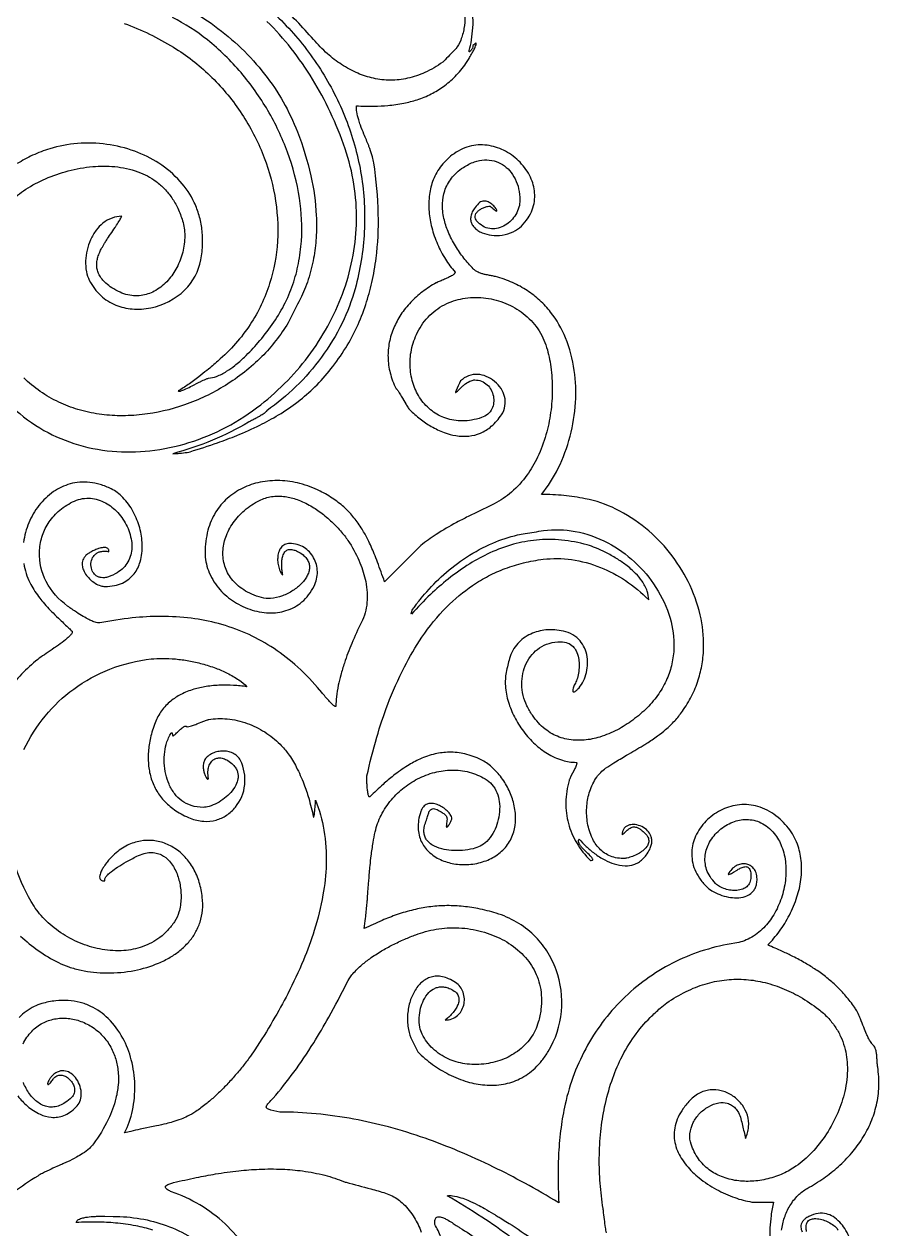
# Model space of a CAD drawing. Header units: metres. Extents: x 423 to 488, y 56 to 176.
# Drawn here: x 455.78 to 482.38, y 78.13 to 115.62 of the extents above; entities that cross this region are included whole.
import ezdxf

# ---------------------------------------------------------------- set-up
doc = ezdxf.new("R2010")
doc.units = ezdxf.units.M

msp = doc.modelspace()

# ---------------------------------------------------------------- linework, layer by layer
for points in [[(459.853154, 116.574646, -0.064058), (461.701776, 115.565598, -0.06983), (463.262985, 114.060754, -0.073496), (464.282948, 112.269472, -0.037389), (464.701615, 110.897339, -0.043094), (464.869548, 109.663466, -0.027462), (464.865532, 108.967734, -0.029896), (464.788723, 108.333181, -0.034584), (464.619408, 107.668352, -0.036299), (464.370223, 107.064001, -0.001989), (464.036896, 106.403925, -0.016014), (463.99257, 106.32348, -0.062706), (463.174679, 105.271601, -0.057827), (462.042037, 104.375881, -0.054229), (460.770612, 103.769154, -0.05633), (459.448074, 103.467362, -0.030924), (458.759435, 103.432915, -0.032826), (458.111746, 103.483196, -0.036313), (457.45361, 103.627398, -0.038307), (456.85689, 103.855327, -0.041695), (456.277344, 104.190845, -0.041907), (455.764281, 104.615928, -0.042933)], [(462.71929, 116.652244, -0.046293), (464.012461, 115.488725, -0.04689), (465.054472, 114.123399, -0.048875), (465.828678, 112.562762, -0.05027), (466.268073, 110.926725, -0.053867), (466.364364, 109.154997, -0.053331), (466.079036, 107.385766, -0.047626), (465.673364, 106.31333, -0.043981), (465.030184, 105.251742, -0.041311), (464.236643, 104.338169, -0.042434), (463.32665, 103.589863, -0.187994), (463.317433, 103.566217, -0.050479), (463.249029, 103.505416, -0.018097), (463.185061, 103.462627, -0.010653), (463.07242, 103.396315, -0.004893), (462.997664, 103.355381, -0.003168), (462.881203, 103.294029, 0.001625), (462.774412, 103.238192, 0.011676), (462.759757, 103.230026, -0.034517), (461.642689, 102.67279, -0.032963), (460.405238, 102.25196), (460.458445, 102.252504, 0.005068), (460.527027, 102.25694, 0.004063), (460.61246, 102.264033, 0.014627), (460.853549, 102.293157, 0.037274), (460.946572, 102.314348, 0.008879), (461.794394, 102.591789, 0.012303), (462.397279, 102.817766, 0.018651), (463.114863, 103.138666, 0.022195), (463.693938, 103.45667, 0.027732), (464.301548, 103.874169, 0.02937), (464.826656, 104.331207, 0.031478), (465.328256, 104.888403, 0.029596), (465.785541, 105.541525, 0.029585), (466.131044, 106.18539, 0.028427), (466.410632, 106.892542, 0.02512), (466.600536, 107.580204, 0.023403), (466.731897, 108.334523, 0.03746), (466.801472, 109.704743, 0.032135), (466.660324, 111.297256, 0.029161), (466.620069, 111.485236, 0.020795), (466.537647, 111.741797, 0.007982), (466.501347, 111.835835, 0.002089), (466.355429, 112.192306, -0.009574), (466.24584, 112.471893, -0.016308), (466.190071, 112.639172, -0.031116), (466.13358, 112.883763, -0.041215), (466.117973, 113.072782, 0.014121), (466.672457, 113.06535, 0.018233), (467.101434, 113.087376, 0.026055), (467.598612, 113.157367, 0.030738), (468.010706, 113.264092, 0.038078), (468.445233, 113.443209, 0.040083), (468.826576, 113.675561, 0.042279), (469.191035, 113.990006, 0.038564), (469.52983, 114.394417, 0.015398), (469.566709, 114.449561, 0.006837), (469.644145, 114.577296, 0.007393), (469.72653, 114.72235, 0.009898), (469.784288, 114.832768, 0.024648), (469.844891, 114.97112, 0.10082), (469.850927, 115.007907, 0.103815), (469.84857, 115.017321, 0.181794), (469.844461, 115.021219, 0.148892), (469.838196, 115.021871, 0.069458), (469.825642, 115.017563, 0.057067), (469.800992, 115.001298, 0.022033), (469.744732, 114.949789, -0.101986), (469.728923, 114.873088, -0.0768), (469.673943, 114.785362, -0.051703), (469.644959, 114.758125, -0.151504), (469.631952, 114.753372, -0.390538), (469.624506, 114.759581, -0.102987), (469.626895, 114.791731, 0.029138), (469.701261, 115.122513, 0.025825), (469.743721, 115.502611, 0.032333), (469.741521, 115.939368, 0.039144)], [(469.4951, 115.851783, -0.049048), (469.467204, 115.480496, -0.051662), (469.365322, 115.121115, -0.060266), (469.211693, 114.839808, 0.196391), (469.199431, 114.834799, 0.009815), (469.020763, 114.652548, -0.005282), (468.830304, 114.454714, -0.043422), (468.804862, 114.432977, -0.047259), (468.249547, 114.110732, -0.053748), (467.714041, 113.930912, -0.054161), (467.183486, 113.873198, -0.053812), (466.649462, 113.930764, -0.048058), (466.159164, 114.08833, -0.043367), (465.656817, 114.358645, -0.037266), (465.216977, 114.696385, -0.03322), (464.781799, 115.140671, 0.033072), (463.690087, 116.255893, 0.034568)], [(455.299412, 103.812238, 0.061527), (456.269659, 103.051359, 0.057702), (457.327054, 102.570424, 0.055364), (458.513063, 102.328808, 0.050383), (459.68956, 102.340958, 0.047637), (460.90726, 102.595681, 0.046013), (462.064982, 103.076139, 0.044977), (463.140834, 103.773686, 0.03451), (463.981213, 104.532002, 0.034874), (464.701091, 105.390196, 0.035835), (465.2953, 106.345146, 0.036987), (465.730737, 107.344174, 0.039447), (466.016357, 108.425494, 0.040729), (466.122326, 109.503599, 0.043467), (466.042813, 110.632531, 0.043245), (465.76841, 111.736456, 0.026722), (465.305282, 112.884298, 0.028455), (464.754277, 113.907879, 0.029647), (464.09084, 114.85712, 0.030317), (463.335664, 115.70116, 0.030278)], [(458.892804, 115.637433, -0.050841), (460.426376, 114.89652, -0.053837), (461.557403, 114.02013, -0.052372), (462.504076, 112.894726, -0.051237), (463.186007, 111.623357, -0.053126), (463.575662, 110.287349, -0.058772), (463.661753, 108.859526, -0.062865), (463.418599, 107.543864, -0.034224), (463.157874, 106.884863, -0.034235), (462.809784, 106.267792, -0.035098), (462.360022, 105.678872, -0.033593), (461.810356, 105.133746, -0.006353), (461.468377, 104.844891, -0.008747), (461.213765, 104.642683, -0.013216), (460.880202, 104.400874, -0.015103), (460.576779, 104.206123, 0.230852), (460.588369, 104.197534, 0.089884), (460.623828, 104.197366, 0.033951), (460.658395, 104.205914, 0.018127), (460.72107, 104.228548, 0.015117), (460.811631, 104.268236, 0.006893), (461.006172, 104.363909, -0.000717), (461.272438, 104.498965, -0.004831), (461.312161, 104.518562, -0.01963), (461.470123, 104.587105, -0.067362), (461.519117, 104.598867, 0.066331), (461.764345, 104.65721, 0.047288), (462.080403, 104.814015, 0.029555), (462.332137, 104.991514, 0.022601), (462.635276, 105.256547, 0.025297), (463.055424, 105.701629, 0.021442), (463.499853, 106.270585, 0.03649), (463.865624, 106.870801, 0.03637), (464.141307, 107.519873, 0.033642), (464.31534, 108.169687, 0.03209), (464.406937, 108.868893, 0.05539), (464.347706, 110.197097, 0.049535), (463.974051, 111.635097, 0.04406), (463.362396, 112.930052, 0.04373), (462.527848, 114.107132, 0.047336), (461.482271, 115.125168, 0.053502), (460.394981, 115.82293, 0.03899)], [(455.336254, 110.074822, -0.061), (455.826426, 110.477373, -0.039425), (456.445223, 110.804975, -0.037235), (457.14557, 111.047728, -0.041495), (457.912518, 111.184346, -0.047287), (458.596476, 111.183551, -0.062474), (459.320791, 111.021237, -0.07289), (459.882701, 110.720972, -0.041869), (460.146266, 110.489823, -0.041228), (460.371419, 110.214073, -0.041065), (460.5589, 109.886811, -0.037032), (460.707799, 109.496123, -0.0716), (460.775885, 109.036736, -0.06357), (460.71189, 108.518168, -0.058269), (460.529892, 108.043538, -0.061708), (460.256446, 107.6488, -0.075994), (459.873358, 107.332617, -0.089145), (459.47628, 107.182932, -0.051321), (459.244106, 107.16429, -0.049939), (459.006557, 107.193471, -0.048935), (458.76356, 107.273948, -0.042625), (458.50621, 107.415477, -0.03326), (458.324841, 107.554647, -0.04284), (458.201939, 107.682878, -0.049278), (458.111487, 107.820915, -0.055852), (458.058796, 107.956764, -0.052488), (458.038256, 108.089483, -0.048247), (458.045228, 108.235359, -0.036835), (458.073705, 108.364021, -0.029802), (458.129686, 108.516891, -0.019947), (458.189886, 108.641352, -0.015117), (458.280617, 108.799586, -0.007929), (458.347335, 108.904431, -0.004614), (458.466469, 109.081669, 0.001559), (458.609712, 109.291985, 0.004766), (458.655692, 109.361366, 0.011705), (458.75323, 109.519628, 0.016318), (458.816734, 109.636905, 0.087122), (458.512686, 109.583521, 0.082628), (458.229231, 109.42404, 0.063723), (458.020134, 109.206734, 0.05467), (457.842735, 108.903716, 0.047654), (457.734746, 108.583409, 0.048373), (457.690496, 108.253342, 0.056427), (457.716334, 107.914631, 0.068803), (457.805761, 107.650329, 0.044342), (457.968123, 107.386856, 0.047012), (458.163886, 107.170231, 0.044929), (458.382533, 107.003258, 0.044073), (458.632009, 106.875179, 0.077137), (459.144262, 106.754024, 0.070109), (459.721715, 106.789705, 0.141664), (460.772748, 107.34111, 0.157875), (461.27921, 108.283765, 0.036362), (461.332438, 108.778577, 0.039505), (461.312056, 109.236299, 0.039412), (461.224747, 109.662081, 0.040088), (461.073737, 110.061852, 0.072844), (460.634287, 110.722842, 0.066289), (459.971295, 111.288391, 0.056716), (459.218701, 111.66178, 0.053075), (458.347268, 111.876135, 0.053327), (457.437488, 111.90215, 0.055419), (456.577042, 111.737836, 0.03188), (456.041739, 111.534416, 0.033658), (455.564173, 111.277116, 0.033296)], [(479.352079, 78.089608, -0.051839), (479.442347, 78.486025, -0.052507), (479.61056, 78.850501, -0.061549), (479.865406, 79.178695, -0.072188), (480.149241, 79.391558, 0.027964), (480.66423, 79.71104, 0.029491), (481.114646, 80.067985, 0.033215), (481.534558, 80.496476, 0.036036), (481.863454, 80.941146, 0.041348), (482.134358, 81.458788, 0.043818), (482.303582, 81.983605, 0.047814), (482.378954, 82.565636, 0.046503), (482.342948, 83.167926, -0.016358), (482.336954, 83.217667, -0.007186), (482.328655, 83.33138, 0.002943), (482.31979, 83.468916, 0.007385), (482.315127, 83.523635, 0.017941), (482.300192, 83.633045, 0.026826), (482.283696, 83.705058, 0.050073), (482.250453, 83.788557, 0.076762), (482.215694, 83.836013, -0.047835), (482.140033, 83.927723, -0.031654), (482.049181, 84.082458, -0.015198), (481.995966, 84.196309, -0.008488), (481.910457, 84.404411, 0.001996), (481.80557, 84.669412, 0.007357), (481.775765, 84.740785, 0.019858), (481.689459, 84.919446, 0.03026), (481.621342, 85.030492, 0.024262), (481.352866, 85.376963, 0.024872), (481.059082, 85.68762, 0.02257), (480.761236, 85.948031, 0.021074), (480.419169, 86.19805, 0.016782), (480.098389, 86.397143, 0.014183), (479.705014, 86.608757, 0.009335), (479.378801, 86.764933, 0.006736), (478.920032, 86.966714, 0.039283), (479.28535, 87.394435, 0.037534), (479.59468, 87.895233, 0.041049), (479.831669, 88.461712, 0.04566), (479.953761, 89.00031, 0.05771), (479.963504, 89.595392, 0.065644), (479.844093, 90.105334, 0.037358), (479.723662, 90.363959, 0.03723), (479.565609, 90.602637, 0.037769), (479.363176, 90.82665, 0.035067), (479.112493, 91.033698, 0.047443), (478.832569, 91.195998, 0.050232), (478.543395, 91.295125, 0.047409), (478.260693, 91.333555, 0.046608), (477.970912, 91.318245, 0.082823), (477.45119, 91.151075, 0.080182), (476.997881, 90.816033, 0.085882), (476.677969, 90.351357, 0.095944), (476.557571, 89.859988, 0.054806), (476.574192, 89.585673, 0.053676), (476.650992, 89.315819, 0.053496), (476.793739, 89.049102, 0.046809), (477.014157, 88.78304, 0.060558), (477.180015, 88.653135, 0.04601), (477.429133, 88.532335, 0.043726), (477.700914, 88.456487, 0.049037), (477.951694, 88.434674, 0.071162), (478.21969, 88.476087, 0.095459), (478.399181, 88.570846, 0.060469), (478.478766, 88.652279, 0.059495), (478.537691, 88.751867, 0.056992), (478.574756, 88.871026, 0.046963), (478.588934, 89.021642, 0.078326), (478.558891, 89.21225, 0.096335), (478.482785, 89.350003, 0.093873), (478.371789, 89.441012, 0.090919), (478.231107, 89.487358, 0.083367), (478.083009, 89.482996, 0.077797), (477.934056, 89.428441, 0.078963), (477.799324, 89.323016, 0.071518), (477.691789, 89.167985, 0.143959), (477.713679, 89.164054, 0.068887), (477.758054, 89.175187, 0.027204), (477.791916, 89.191037, 0.014001), (477.854919, 89.227124), (477.970231, 89.298922, -0.011289), (478.042367, 89.340687, -0.016977), (478.091833, 89.365708, -0.031435), (478.159202, 89.391953, -0.045939), (478.207572, 89.402609, -0.07659), (478.263557, 89.401049, -0.096061), (478.305291, 89.384752, -0.100604), (478.341434, 89.350099, -0.071355), (478.372836, 89.287263, -0.049235), (478.390287, 89.210162, -0.031059), (478.398052, 89.08527, -0.100964), (478.361622, 88.906698, -0.116416), (478.267645, 88.778958, -0.088225), (478.142101, 88.705613, -0.068146), (477.958834, 88.665274, -0.050712), (477.781419, 88.668958, -0.047192), (477.595239, 88.70989, -0.052252), (477.420083, 88.787091, -0.066561), (477.300481, 88.878481, -0.053305), (477.126368, 89.094281, -0.060588), (477.019873, 89.313984, -0.058862), (476.972306, 89.534201, -0.05789), (476.977003, 89.763204, -0.096086), (477.113721, 90.165309, -0.084517), (477.419678, 90.537559, -0.084179), (477.833008, 90.788842, -0.094037), (478.258906, 90.871085, -0.056161), (478.492459, 90.845533, -0.056841), (478.711728, 90.769267, -0.058607), (478.924309, 90.634393, -0.051886), (479.12509, 90.433318, -0.079921), (479.354642, 90.03377, -0.06714), (479.478337, 89.500437, -0.054093), (479.470838, 88.974717, -0.050446), (479.346118, 88.425119, -0.053126), (479.107478, 87.904928, -0.059744), (478.796985, 87.501214, -0.076625), (478.362785, 87.175979, -0.085296), (477.89949, 87.022573, 0.076318), (476.060546, 86.449855, 0.07673), (474.487406, 85.356393, 0.075154), (473.315428, 83.846915, 0.073108), (472.615861, 82.011817, 0.021379), (472.487437, 81.287576, 0.019578), (472.412372, 80.487912, 0.014378), (472.39492, 79.808835, 0.011355), (472.417081, 78.949079, 0.010195), (471.357524, 79.555932, 0.011413), (470.388543, 80.056609, 0.014029), (469.286663, 80.55668, 0.015432), (468.259869, 80.951538, 0.018276), (467.118337, 81.304295, 0.019719), (466.038517, 81.55, 0.022507), (464.86349, 81.71474, 0.023576), (463.731947, 81.768124), (463.460438, 81.832203, -0.040197), (463.35699, 81.867913, -0.11693), (463.326577, 81.89082, -0.110655), (463.316514, 81.910533, -0.103343), (463.315434, 81.93417, -0.068075), (463.322734, 81.958088, -0.039604), (463.343704, 81.995461, -0.035263), (463.389889, 82.054845, -0.013474), (463.525158, 82.197609, 0.019785), (464.168319, 83.005593, 0.01846), (464.789441, 83.921675, 0.01348), (465.260323, 84.721764, 0.010336), (465.824025, 85.79321, -0.055672), (465.979259, 86.032818, -0.039924), (466.254811, 86.319325, -0.026448), (466.532502, 86.540322, -0.021256), (466.90255, 86.78108, -0.016186), (467.246162, 86.96966, -0.015302), (467.621442, 87.14586, -0.014585), (467.972973, 87.285939, -0.017934), (468.26569, 87.381049, -0.055321), (468.948865, 87.496754, -0.053174), (469.668714, 87.461449, -0.053672), (470.356689, 87.276594, -0.058494), (470.934791, 86.970769, -0.07043), (471.435445, 86.509873, -0.078342), (471.744935, 85.981329, -0.043077), (471.83911, 85.662562, -0.04177), (471.879349, 85.322176, -0.041152), (471.861925, 84.960066, -0.037008), (471.780158, 84.565454, -0.085414), (471.540904, 84.068528, -0.081063), (471.132136, 83.656066, -0.067234), (470.649763, 83.396378, -0.06287), (470.08019, 83.2606, -0.06374), (469.493687, 83.271665, -0.069292), (468.975397, 83.423249, -0.084207), (468.498739, 83.743028, -0.087275), (468.168834, 84.188206, -0.071535), (468.095789, 84.408022, -0.055557), (468.075863, 84.705007, -0.049773), (468.118131, 84.99759, -0.054041), (468.211767, 85.253382, -0.074405), (468.375706, 85.489236, -0.097259), (468.555124, 85.617576, -0.060409), (468.672432, 85.654681, -0.059091), (468.797904, 85.66318, -0.056597), (468.931748, 85.641101, -0.046806), (469.084516, 85.58183, -0.085574), (469.232909, 85.472636, -0.119278), (469.299986, 85.357691, -0.100515), (469.31054, 85.241347, -0.075105), (469.27055, 85.090917, -0.044267), (469.206168, 84.972571, -0.03364), (469.098408, 84.83198, -0.023317), (468.995672, 84.725573, -0.023824), (468.885763, 84.631355, 0.087157), (469.090473, 84.667312, 0.091553), (469.26129, 84.767476, 0.078316), (469.380293, 84.90832, 0.072585), (469.457758, 85.091381, 0.150472), (469.440189, 85.496805, 0.161581), (469.206986, 85.795799, 0.04268), (468.987908, 85.91625, 0.053199), (468.796771, 85.977706, 0.058266), (468.611785, 85.9941, 0.062966), (468.441868, 85.967763, 0.057855), (468.292988, 85.905672, 0.052877), (468.149049, 85.803703, 0.043754), (468.033303, 85.682246, 0.038151), (467.925087, 85.523254, 0.061642), (467.779719, 85.177713, 0.05507), (467.710823, 84.764118, 0.059446), (467.738134, 84.336076, 0.070411), (467.853258, 83.992202), (468.026868, 83.645056, 0.039474), (468.488661, 83.250941, 0.040009), (469.000079, 82.939068, 0.045219), (469.576522, 82.710662, 0.051348), (470.11363, 82.610552, 0.064081), (470.695937, 82.637544, 0.070494), (471.200187, 82.801889, 0.038222), (471.448737, 82.948263, 0.03683), (471.681051, 83.136998, 0.036062), (471.894072, 83.368979, 0.032587), (472.092417, 83.655462, 0.111745), (472.501906, 84.900077, 0.111963), (472.335344, 86.197185, 0.055916), (472.045171, 86.77931, 0.056874), (471.639176, 87.273468, 0.060511), (471.103369, 87.679548, 0.058934), (470.470389, 87.954601, 0.02379), (469.90029, 88.096906, 0.026763), (469.383269, 88.171629, 0.027956), (468.874438, 88.188997, 0.028251), (468.372163, 88.149606, 0.025737), (467.89853, 88.060374, 0.023134), (467.383859, 87.910182, 0.018382), (466.919199, 87.731583, 0.014985), (466.365141, 87.475008, 0.00818), (466.405442, 87.794344, 0.006034), (466.447749, 88.228624, 0.001437), (466.459876, 88.375873, 0.000913), (466.477879, 88.607794), (466.506836, 88.987174, -0.004458), (466.546487, 89.438062, -0.006589), (466.58005, 89.742469, -0.010871), (466.639413, 90.149769, -0.01305), (466.705036, 90.486321, -0.062208), (466.888416, 90.999942, -0.058485), (467.208128, 91.483674, -0.052945), (467.610482, 91.869282, -0.05248), (468.088749, 92.164813, -0.055564), (468.624948, 92.353048, -0.06013), (469.147374, 92.408888, -0.070169), (469.696724, 92.323758, -0.072433), (470.184474, 92.09505, -0.089745), (470.380206, 91.908238, -0.079275), (470.519088, 91.635829, -0.05972), (470.574274, 91.354887, -0.051804), (470.564762, 91.025252, -0.047994), (470.491722, 90.710874, -0.051336), (470.366779, 90.436106, -0.064551), (470.175394, 90.188631, -0.080158), (469.970422, 90.041177, -0.056975), (469.754458, 89.962388, -0.039098), (469.424185, 89.909821, -0.038068), (469.074525, 89.908568, -0.0443), (468.777792, 89.956777, -0.07136), (468.471779, 90.08331, -0.105134), (468.305434, 90.236441, -0.070443), (468.246443, 90.350701, -0.068364), (468.220203, 90.480537, -0.062592), (468.229153, 90.624427, -0.048379), (468.281303, 90.803208, 0.018988), (468.29933, 90.853761, 0.006808), (468.342257, 90.997118, -0.024938), (468.378496, 91.103894, -0.055264), (468.402387, 91.148958, -0.123376), (468.45235, 91.193437, -0.128032), (468.515226, 91.207973, -0.085433), (468.592626, 91.192451, -0.042557), (468.734307, 91.123408, -0.024774), (468.838545, 91.05391, -0.045917), (468.889019, 91.008799, -0.070379), (468.923387, 90.959536, -0.085236), (468.938009, 90.912025, -0.04814), (468.939064, 90.879378, -0.020164), (468.930966, 90.80197, 0.014522), (468.920271, 90.709797, 0.021622), (468.917577, 90.647517, 0.145372), (468.920874, 90.636414, 0.257066), (468.926908, 90.633195, 0.119785), (468.934932, 90.635257, 0.050766), (468.950974, 90.646031, 0.047634), (468.980483, 90.675698, 0.029785), (469.019745, 90.729777, 0.084912), (469.084568, 90.883523, 0.175066), (469.074899, 90.965768, 0.060188), (469.00261, 91.075177, 0.046968), (468.88247, 91.192332, 0.045099), (468.740593, 91.287082, 0.050728), (468.600655, 91.345803, 0.072867), (468.439565, 91.370226, 0.095936), (468.317483, 91.347214, 0.121944), (468.205706, 91.267368, 0.09682), (468.120985, 91.117596, 0.041006), (468.054756, 90.846709, 0.047783), (468.039842, 90.607719, 0.049808), (468.06946, 90.385843, 0.052361), (468.139858, 90.184829, 0.093684), (468.367608, 89.871355, 0.081114), (468.737717, 89.621512, 0.065888), (469.153402, 89.492777, 0.060915), (469.623268, 89.470648, 0.064569), (470.100555, 89.569179, 0.069341), (470.505213, 89.77524, 0.084531), (470.825247, 90.090648, 0.086407), (471.017155, 90.486278, 0.069302), (471.073963, 90.886903, 0.059724), (471.019301, 91.352655, 0.050321), (470.871381, 91.775262, 0.049268), (470.637972, 92.168467, 0.054356), (470.325458, 92.508831, 0.064032), (469.999486, 92.727814, 0.05734), (469.495694, 92.911195, 0.062644), (469.007589, 92.964815, 0.054163), (468.570456, 92.910361, 0.047535), (468.095462, 92.749176, 0.033865), (467.712492, 92.544976, 0.027215), (467.270623, 92.234846, 0.016993), (466.947942, 91.962849, 0.012761), (466.540591, 91.575777, -0.445377), (466.512984, 91.577705, -0.072035), (466.503359, 91.593951, -0.03271), (466.490109, 91.63319, -0.027399), (466.475104, 91.705193, -0.014505), (466.45825, 91.843024, -0.008671), (466.449327, 91.961263, -0.008531), (466.444397, 92.081678, -0.012108), (466.444438, 92.196413, -0.047442), (466.447933, 92.225548, -0.017257), (466.753174, 93.427421, -0.019743), (467.096951, 94.455484, -0.027214), (467.611712, 95.618786, -0.032303), (468.158832, 96.540701, -0.043638), (468.92838, 97.47806, -0.050271), (469.736984, 98.153239, -0.02919), (470.23296, 98.448454, -0.029651), (470.751977, 98.679768, -0.030817), (471.3229, 98.855345, -0.029607), (471.934816, 98.965143, -0.064583), (472.8145, 98.955782, -0.060943), (473.714703, 98.714994, -0.052066), (474.490473, 98.304056, -0.048594), (475.216685, 97.706776, 0.085759), (475.170128, 97.976219, 0.067113), (475.010404, 98.285869, 0.043471), (474.810333, 98.524788, 0.033601), (474.507354, 98.790304, 0.024159), (474.216457, 98.991078, 0.022211), (473.881223, 99.179206, 0.020766), (473.564393, 99.322769, 0.026412), (473.305699, 99.411699, 0.045737), (472.501997, 99.563676, 0.047872), (471.720382, 99.563528, 0.043274), (471.008867, 99.432322, 0.040072), (470.274834, 99.165251, 0.032627), (469.644593, 98.825612, 0.028551), (468.977272, 98.35262, 0.022319), (468.422542, 97.867732, 0.019489), (467.835912, 97.261385, -0.236676), (467.827516, 97.291367, -0.074652), (467.858935, 97.379959, -0.025958), (467.901986, 97.451494, -0.015034), (467.986146, 97.568459, -0.007437), (468.050428, 97.649822, -0.005512), (468.13997, 97.757313), (468.242835, 97.876948, -0.037826), (468.839728, 98.492076, -0.036634), (469.543358, 99.028747, -0.0418), (470.365114, 99.472147, -0.048183), (471.135754, 99.723226, -0.013652), (471.36839, 99.768297, -0.005542), (471.94515, 99.857225, -0.082388), (472.928671, 99.835085, -0.075442), (473.941305, 99.479714, -0.064541), (474.776006, 98.887571, -0.063635), (475.442857, 98.092288, -0.070746), (475.882135, 97.133021, -0.080317), (476.000828, 96.209951, -0.046732), (475.938022, 95.713347, -0.047419), (475.785665, 95.24413, -0.04902), (475.530774, 94.784892, -0.045216), (475.166239, 94.347708, -0.036913), (474.720539, 93.96337, -0.038471), (474.242322, 93.662946, -0.045763), (473.696009, 93.436755, -0.054063), (473.204391, 93.340647, -0.070354), (472.668047, 93.370413, -0.077889), (472.211983, 93.537603, -0.041561), (471.990324, 93.685991, -0.039025), (471.782704, 93.879799, -0.037097), (471.597215, 94.115075, -0.032465), (471.424632, 94.410604, -0.057395), (471.307953, 94.73126, -0.05627), (471.265637, 95.076677, -0.05525), (471.29988, 95.414848, -0.05793), (471.404046, 95.721934, -0.064992), (471.584658, 96.002132, -0.069672), (471.816672, 96.209479, -0.076971), (472.120292, 96.351142, -0.070848), (472.48033, 96.402415, -0.092471), (472.700224, 96.361397, -0.107132), (472.86195, 96.254911, -0.082139), (472.96141, 96.112954, -0.063774), (473.031422, 95.901596, -0.043558), (473.052388, 95.703475, -0.038114), (473.039237, 95.476272, -0.035758), (472.995988, 95.268778, -0.045361), (472.935889, 95.112738, 0.060409), (472.87169, 94.985493, 0.038287), (472.852943, 94.917784, 0.067177), (472.850557, 94.877691, 0.066561), (472.85475, 94.857789, 0.106659), (472.861464, 94.846914, 0.141825), (472.872672, 94.840446, 0.107954), (472.889526, 94.839998, 0.108571), (472.926152, 94.855691, 0.041101), (473.005634, 94.923079, 0.067436), (473.154306, 95.118351, 0.058531), (473.264071, 95.3786, 0.054229), (473.312763, 95.655851, 0.055484), (473.300287, 95.930733, 0.065315), (473.218195, 96.209226, 0.07248), (473.078678, 96.43087, 0.084582), (472.85744, 96.615529, 0.077175), (472.563638, 96.730402, 0.076628), (472.018535, 96.766274, 0.085379), (471.543753, 96.641197, 0.050632), (471.321204, 96.511067, 0.053358), (471.13999, 96.346629, 0.057561), (470.989947, 96.132991, 0.054384), (470.885284, 95.877372, 0.010892), (470.832038, 95.675744, 0.009752), (470.781914, 95.448287, 0.067789), (470.755778, 95.02744, 0.055542), (470.849954, 94.522292, 0.045311), (471.036533, 94.062973, 0.042362), (471.318625, 93.61411, 0.044333), (471.679387, 93.214511, 0.049508), (472.063678, 92.923046, 0.063307), (472.529877, 92.712891, 0.074402), (472.960863, 92.648402, -0.209507), (472.972883, 92.643134, -0.167536), (472.979366, 92.628328, -0.065177), (472.978472, 92.61026, -0.031941), (472.969602, 92.57455, -0.026166), (472.948444, 92.518277, -0.012523), (472.895309, 92.404531), (472.798057, 92.215649, 0.010719), (472.748829, 92.114625, 0.038443), (472.737918, 92.085206, 0.066028), (472.636303, 91.396245, 0.070182), (472.718404, 90.745841, 0.067818), (472.971084, 90.150074, 0.06229), (473.403305, 89.594289, 0.070101), (473.456077, 89.601724, 0.185264), (473.472646, 89.614224, 0.200489), (473.475574, 89.632098, 0.088404), (473.45972, 89.668603, 0.045043), (473.429548, 89.706215, 0.010776), (473.286982, 89.848135, -0.016364), (473.144117, 89.993568, -0.035181), (473.084918, 90.067765, -0.040042), (473.049903, 90.12849, -0.060963), (473.035335, 90.172268, -0.099538), (473.035283, 90.221956, -0.111995), (473.053355, 90.262376, 0.032485), (473.265199, 90.035285, 0.029444), (473.528029, 89.815564, 0.036596), (473.851411, 89.610891, 0.045088), (474.137594, 89.489559, 0.069851), (474.483189, 89.429736, 0.089918), (474.753554, 89.469886, 0.054061), (474.894244, 89.535228, 0.051679), (475.023778, 89.632901, 0.048846), (475.139086, 89.763357, 0.040666), (475.247414, 89.94207, 0.051509), (475.297427, 90.074651, 0.06099), (475.313666, 90.193346, 0.060618), (475.302038, 90.301646, 0.060877), (475.264884, 90.403545, 0.097808), (475.144722, 90.556393, 0.084937), (474.953151, 90.67125, 0.082955), (474.741547, 90.715268, 0.105945), (474.574078, 90.686255, 0.072358), (474.496931, 90.641353, 0.07835), (474.441122, 90.58058, 0.080819), (474.403987, 90.498567, 0.066068), (474.389529, 90.38963, -0.010522), (474.514086, 90.509052, -0.02248), (474.575971, 90.561004, -0.049634), (474.666912, 90.61729, -0.075258), (474.734411, 90.638526, -0.091385), (474.809947, 90.636433, -0.072061), (474.899558, 90.603334, -0.045406), (474.981315, 90.548776, -0.026556), (475.106121, 90.436566, -0.049942), (475.170702, 90.357614, -0.064465), (475.205632, 90.286586, -0.069489), (475.219319, 90.215238, -0.070278), (475.212895, 90.143685, -0.101829), (475.160108, 90.029437, -0.067971), (475.029399, 89.895048, -0.041075), (474.890131, 89.803516, -0.035141), (474.71307, 89.722508, -0.035249), (474.538535, 89.670734, -0.054528), (474.421343, 89.657916, -0.052362), (474.185763, 89.682655, -0.05688), (473.978869, 89.751882, -0.053507), (473.803997, 89.857525, -0.050541), (473.645984, 90.005127, -0.080106), (473.433752, 90.344713, -0.065276), (473.303737, 90.817537, -0.056015), (473.291262, 91.296089, -0.057729), (473.384099, 91.751307, -0.072393), (473.59897, 92.183856, -0.089117), (473.876571, 92.462598, -0.012429), (474.13264, 92.632139, -0.008299), (474.526303, 92.869921, 0.001487), (475.04284, 93.172397, 0.006676), (475.156768, 93.241633, 0.016922), (475.493492, 93.468685, 0.02149), (475.744185, 93.667331, 0.029257), (476.025241, 93.940711, 0.030133), (476.264773, 94.236618, 0.038272), (476.551682, 94.711216, 0.039163), (476.757214, 95.212727, 0.036969), (476.878174, 95.714048, 0.035909), (476.926453, 96.242743, 0.063218), (476.81955, 97.238101, 0.057534), (476.444485, 98.271361, 0.052528), (475.867538, 99.175249, 0.052708), (475.117193, 99.936202, 0.058325), (474.191617, 100.530225, 0.064096), (473.2429, 100.850997, 0.025221), (472.578767, 100.949738, 0.024296), (471.882611, 100.983585, 0.054869), (472.398913, 101.797821, 0.049719), (472.76968, 102.794537, 0.048306), (472.938757, 103.840676, 0.051124), (472.900243, 104.841516, 0.061329), (472.627085, 105.855569, 0.069911), (472.164628, 106.653569, 0.040203), (471.82666, 107.019876, 0.040569), (471.437731, 107.324326, 0.041694), (470.979727, 107.574371, 0.038965), (470.453162, 107.759745, 0.01267), (470.382601, 107.776658, 0.007447), (470.261502, 107.800581, -0.004077), (470.129512, 107.825732, -0.010356), (470.07785, 107.83713, -0.023206), (469.980607, 107.865544, -0.029929), (469.907943, 107.895457, -0.04108), (469.82679, 107.943276, -0.042728), (469.757515, 108.001625, -0.030699), (469.461689, 108.336193, -0.029945), (469.202132, 108.713341, -0.036793), (468.973692, 109.163789, -0.043743), (468.844691, 109.568789, -0.061732), (468.798504, 110.040397, -0.074105), (468.866811, 110.429857, -0.043337), (468.954174, 110.631865, -0.042557), (469.076964, 110.819339, -0.042088), (469.239099, 110.993709, -0.037421), (469.450115, 111.158432, -0.061432), (469.794078, 111.331121, -0.074045), (470.107895, 111.393026, -0.076287), (470.40233, 111.361896, -0.077429), (470.669658, 111.245018, -0.071094), (470.886864, 111.058829, -0.064919), (471.061162, 110.798809, -0.060506), (471.169128, 110.493602, -0.054841), (471.208161, 110.138796, -0.071289), (471.176622, 109.918712, -0.064523), (471.078, 109.693981, -0.058751), (470.932119, 109.505929, -0.060776), (470.752062, 109.362617, -0.071448), (470.534322, 109.268448, -0.081515), (470.327171, 109.247063, -0.096099), (470.107423, 109.303504, -0.085804), (469.900149, 109.449675, -0.093909), (469.82926, 109.55371, -0.131543), (469.815781, 109.643333, -0.106071), (469.841355, 109.71957, -0.077272), (469.911187, 109.804309, -0.048487), (469.991409, 109.862849, -0.040832), (470.097428, 109.91431, -0.039284), (470.203996, 109.946313, -0.053354), (470.285565, 109.955042, 0.014348), (470.376168, 109.869494, 0.026712), (470.428463, 109.82767, 0.056672), (470.475728, 109.801359, 0.248242), (470.488741, 109.802558, 0.299778), (470.49302, 109.81241, 0.078575), (470.480775, 109.848205, 0.035764), (470.457912, 109.884842, 0.024879), (470.418943, 109.933113, 0.056256), (470.302024, 110.037639, 0.070901), (470.191188, 110.094713, 0.058685), (470.11796, 110.110837, 0.068858), (470.054019, 110.108405, 0.081445), (469.986141, 110.084544, 0.071328), (469.920492, 110.035361, 0.042586), (469.78391, 109.873296, 0.058315), (469.709771, 109.737152, 0.069994), (469.676022, 109.600661, 0.081568), (469.683286, 109.480018, 0.075637), (469.724518, 109.374927, 0.06654), (469.802867, 109.273509, 0.052176), (469.899128, 109.19632, 0.043368), (470.030347, 109.127178, 0.070296), (470.322446, 109.050129, 0.063543), (470.656329, 109.053259, 0.075785), (470.999708, 109.154819, 0.086854), (471.255882, 109.334675, 0.049934), (471.46092, 109.585336, 0.056253), (471.592077, 109.84135, 0.055106), (471.658405, 110.100081, 0.054698), (471.666898, 110.369023, 0.092473), (471.537795, 110.85018, 0.080906), (471.213173, 111.316602, 0.076181), (470.76097, 111.659827, 0.080963), (470.256218, 111.835881, 0.047014), (469.973449, 111.85857, 0.048837), (469.702003, 111.828181, 0.052666), (469.423774, 111.73773, 0.050216), (469.157546, 111.585333, 0.070214), (468.769173, 111.215872, 0.073231), (468.511928, 110.770672, 0.061532), (468.393255, 110.315124, 0.053947), (468.380304, 109.778811, 0.043223), (468.464725, 109.287128, 0.039339), (468.644913, 108.769643, 0.036543), (468.891291, 108.304107, 0.038588), (469.187993, 107.90306, -0.155103), (469.190846, 107.885897, -0.111055), (469.18229, 107.863451, -0.056357), (469.166849, 107.845046, -0.032929), (469.135318, 107.81879, -0.031017), (469.076993, 107.781692, -0.016526), (468.961492, 107.722812, -0.006433), (468.895662, 107.692976, -0.003022), (468.754362, 107.63213, 0.005182), (468.635533, 107.580351, 0.017857), (468.601771, 107.563749, 0.03906), (468.175608, 107.290111, 0.040463), (467.811183, 106.964137, 0.043397), (467.502855, 106.577678, 0.046429), (467.283738, 106.17069, 0.0518), (467.142845, 105.711295, 0.053892), (467.102983, 105.251055, 0.057172), (467.169345, 104.764311, 0.053532), (467.352464, 104.272879, -0.217543), (467.3677, 104.265921, -0.033073), (467.431252, 104.181948, -0.009501), (467.472736, 104.116179, -0.004545), (467.555553, 103.976324), (467.670268, 103.778833), (467.683289, 103.756764, 0.013), (467.750892, 103.650153, 0.048606), (467.772384, 103.62402, 0.031597), (468.104143, 103.331737, 0.033574), (468.449508, 103.09953, 0.041638), (468.853653, 102.908486, 0.049666), (469.216177, 102.812397, 0.065803), (469.62353, 102.800812, 0.07369), (469.976494, 102.890975, 0.079891), (470.31766, 103.103283, 0.066772), (470.63456, 103.463619, 0.104727), (470.743752, 103.73755, 0.106417), (470.731732, 104.027612, 0.082946), (470.621318, 104.275548, 0.074075), (470.418396, 104.501223, 0.074219), (470.158558, 104.657822, 0.083424), (469.895244, 104.718853, 0.10721), (469.609694, 104.675022, 0.105258), (469.362968, 104.514903, 0.007634), (469.219514, 104.216698, 0.055352), (469.205005, 104.173284, 0.078445), (469.204343, 104.161343, 0.262486), (469.206532, 104.158241, 0.203592), (469.21047, 104.158079, 0.061306), (469.221639, 104.163937, 0.031905), (469.236612, 104.175783, 0.008844), (469.286929, 104.22273, -0.011729), (469.436176, 104.360377, -0.022646), (469.518221, 104.426216, -0.059399), (469.690808, 104.523277, -0.09873), (469.80836, 104.546717, -0.192946), (470.191429, 104.393221, -0.079067), (470.310729, 104.236476, -0.074454), (470.381254, 104.039696, -0.07775), (470.38973, 103.829552, -0.085851), (470.335896, 103.646586, -0.103421), (470.208768, 103.483979, -0.095133), (470.013413, 103.374334, -0.036917), (469.706456, 103.296625, -0.040904), (469.421813, 103.270252, -0.041652), (469.152166, 103.289871, -0.043416), (468.900354, 103.352205, -0.081991), (468.475017, 103.580748, -0.077441), (468.123246, 103.951192, -0.069604), (467.896836, 104.401374, -0.065636), (467.792864, 104.92525, -0.067073), (467.831552, 105.484172, -0.065241), (468.01998, 106.028332, -0.083448), (468.406064, 106.55768, -0.085528), (468.932587, 106.920596, -0.073249), (469.506267, 107.089672, -0.067927), (470.150718, 107.092718, -0.065155), (470.769657, 106.927374, -0.067037), (471.30858, 106.615186, -0.076695), (471.761909, 106.137064, -0.078722), (472.040379, 105.558485, -0.039456), (472.171164, 104.95257, -0.034632), (472.216652, 104.248058, -0.033709), (472.164716, 103.529484, -0.034622), (472.019332, 102.843218, -0.040477), (471.757813, 102.146081, -0.045952), (471.425163, 101.580463, -0.057651), (470.947297, 101.055692, -0.063416), (470.410884, 100.696294), (469.813379, 100.403128, 0.003404), (469.461102, 100.227596, 0.005228), (469.233701, 100.109344, 0.020647), (468.60256, 99.738465, 0.02555), (468.122235, 99.392901), (466.996031, 98.266697, 0.003518), (466.775098, 98.878195, 0.008241), (466.674666, 99.136962, 0.017922), (466.475816, 99.579214, 0.023482), (466.296609, 99.903128, 0.032435), (466.043622, 100.259648, 0.034935), (465.766375, 100.556163, 0.037588), (465.416967, 100.835257, 0.033812), (464.988478, 101.087034, 0.052186), (464.362721, 101.322121, 0.055201), (463.737182, 101.413339, 0.057958), (463.122466, 101.363269, 0.062972), (462.583824, 101.183069, 0.070159), (462.100591, 100.860423, 0.072266), (461.73806, 100.428017, 0.07415), (461.498962, 99.870922, 0.064435), (461.409549, 99.179973, 0.09027), (461.512686, 98.613358, 0.08381), (461.824499, 98.07791, 0.069291), (462.257832, 97.683927, 0.066981), (462.798996, 97.411924, 0.073504), (463.399838, 97.299331, 0.084579), (463.927507, 97.368456, 0.050055), (464.191313, 97.479692, 0.051063), (464.42279, 97.638429, 0.052867), (464.629887, 97.855443, 0.048222), (464.804503, 98.133949, 0.12106), (464.904978, 98.577636, 0.121874), (464.788436, 99.014322, 0.062761), (464.656651, 99.19556, 0.065322), (464.490037, 99.332032, 0.071203), (464.280345, 99.424081, 0.067975), (464.04278, 99.456528, 0.108066), (463.889387, 99.422983, 0.117118), (463.775035, 99.333543, 0.082289), (463.710221, 99.217574, 0.062121), (463.671695, 99.046381, 0.045867), (463.670781, 98.883371, 0.044447), (463.700049, 98.717737, 0.05294), (463.760234, 98.562342, 0.077682), (463.827388, 98.470304, -0.022085), (463.804898, 98.615923, -0.021931), (463.795229, 98.763987, -0.033373), (463.803335, 98.942587, -0.047178), (463.829278, 99.066509, -0.089354), (463.895726, 99.194492, -0.127927), (463.976008, 99.256696, -0.072431), (464.034065, 99.272148, -0.060268), (464.10615, 99.271796, -0.048961), (464.182609, 99.254448, -0.035687), (464.281889, 99.213371, -0.04925), (464.457982, 99.102462, -0.066057), (464.567134, 98.991767, -0.074738), (464.634726, 98.867234, -0.079083), (464.660062, 98.735653, -0.066809), (464.647355, 98.610307, -0.055657), (464.596186, 98.468213, -0.042556), (464.52197, 98.344936, -0.035444), (464.41102, 98.21263, -0.057101), (464.145034, 97.99398, -0.053821), (463.818872, 97.829769, -0.067908), (463.448571, 97.74569, -0.091747), (463.167728, 97.772541, -0.033535), (462.861474, 97.882719, -0.038649), (462.612163, 98.015587, -0.041157), (462.399863, 98.176703, -0.044963), (462.233609, 98.355349, -0.089295), (462.026316, 98.752065, -0.086741), (461.966455, 99.208744, -0.075041), (462.052863, 99.652023, -0.067128), (462.284111, 100.100171, -0.06412), (462.637851, 100.488758, -0.060221), (463.104419, 100.797075, -0.078707), (463.477619, 100.915207, -0.072457), (463.90243, 100.917248, -0.053106), (464.274317, 100.823886, -0.043287), (464.699791, 100.624309, -0.032295), (465.049778, 100.390133, -0.029369), (465.399977, 100.087312, -0.026947), (465.689323, 99.773728, -0.031162), (465.906463, 99.47531, -0.042991), (466.23073, 98.853667, -0.049615), (466.407889, 98.272164, -0.033542), (466.452295, 97.931222, -0.03773), (466.44833, 97.625501, -0.045588), (466.388971, 97.298375, -0.048295), (466.276296, 97.005384, 0.016841), (465.975681, 96.349857, 0.018549), (465.745503, 95.736847, 0.013531), (465.632232, 95.364141, 0.016109), (465.555795, 95.04597, 0.022308), (465.497987, 94.685342, 0.028592), (465.4817, 94.400755, -0.079987), (465.479884, 94.389481, -0.147291), (465.476269, 94.384327, -0.152744), (465.470687, 94.382204, -0.09053), (465.460831, 94.383395, -0.072427), (465.443096, 94.391864, -0.029681), (465.405065, 94.420739, -0.022919), (465.345382, 94.476852, -0.011053), (465.22986, 94.601283, -0.004896), (465.151233, 94.691587, -0.003339), (465.038136, 94.825883), (464.91194, 94.978037, 0.035674), (464.204414, 95.693321, 0.038656), (463.460758, 96.249622, 0.038305), (462.675655, 96.666789, 0.037781), (461.8248, 96.964247, 0.034041), (460.979287, 97.129257, 0.031078), (460.037724, 97.188226, 0.026312), (459.141454, 97.141399, 0.02315), (458.133184, 96.987876, -0.101614), (458.062152, 96.988241, -0.045921), (457.913185, 97.034231, -0.021421), (457.793077, 97.089907, -0.014273), (457.619282, 97.186082, -0.01249), (457.410797, 97.31649, -0.009078), (457.131976, 97.5081, -0.118124), (456.466371, 98.274096, -0.127464), (456.254548, 99.192539, -0.066565), (456.329381, 99.656767, -0.067855), (456.52098, 100.076462, -0.070993), (456.839325, 100.450214, -0.065064), (457.283023, 100.749608, -0.058915), (457.53572, 100.840693, -0.062553), (457.787469, 100.866796, -0.056457), (458.020083, 100.835338, -0.052355), (458.257599, 100.748145, -0.084016), (458.644054, 100.469863, -0.075508), (458.955106, 100.04176, -0.082193), (459.118404, 99.538222, -0.101184), (459.095935, 99.10732, -0.064093), (459.008383, 98.889251, -0.065089), (458.870217, 98.7036, -0.065214), (458.672827, 98.546971, -0.054747), (458.400475, 98.42169, -0.052574), (458.274729, 98.394006, -0.064792), (458.170118, 98.395864, -0.066896), (458.079115, 98.422106, -0.069156), (458.001104, 98.470197, -0.114836), (457.899831, 98.602973, -0.099919), (457.85738, 98.789517, -0.1018), (457.891595, 98.979349, -0.114764), (457.989851, 99.120006, -0.067114), (458.06929, 99.174177, -0.062844), (458.16608, 99.2083, -0.05963), (458.279226, 99.219001, -0.04805), (458.419063, 99.202019, 0.07327), (458.411111, 99.255992, 0.099754), (458.392116, 99.291483, 0.095862), (458.363545, 99.315035, 0.07696), (458.320276, 99.330568, 0.082644), (458.238886, 99.332693, 0.045609), (458.095916, 99.299224, 0.024674), (457.981748, 99.254884, 0.021168), (457.853981, 99.191246, 0.021296), (457.745305, 99.12506, 0.048986), (457.702471, 99.089887, 0.106345), (457.608867, 98.944972, 0.111477), (457.585946, 98.781817, 0.079381), (457.622072, 98.634762, 0.061555), (457.719246, 98.465938, 0.047625), (457.842954, 98.330566, 0.047091), (457.991584, 98.21965, 0.057046), (458.160579, 98.141527, 0.079932), (458.292175, 98.120354, 0.048753), (458.5939, 98.149844, 0.058362), (458.835211, 98.227528, 0.060056), (459.035694, 98.349897, 0.060676), (459.19947, 98.514916, 0.097569), (459.388471, 98.890804, 0.075936), (459.452832, 99.425518, 0.058879), (459.375177, 99.941377, 0.056888), (459.174606, 100.442534, 0.068171), (458.846395, 100.892235, 0.085342), (458.487139, 101.156336, 0.042137), (458.144135, 101.293107, 0.046896), (457.818916, 101.359533, 0.046852), (457.507519, 101.36393, 0.047663), (457.206035, 101.310696, 0.084637), (456.694464, 101.070548, 0.075723), (456.236796, 100.636491, 0.066602), (455.925289, 100.102026, 0.065274), (455.760406, 99.492854, 0.072664)], [(455.767737, 98.83259, 0.07702), (455.957849, 98.238917, 0.022795), (456.07921, 98.02156, 0.02154), (456.227491, 97.803831, 0.016499), (456.367411, 97.628648, 0.013711), (456.548184, 97.428416, 0.007595), (456.676574, 97.297847, 0.004445), (456.901244, 97.080107, -0.001638), (457.170984, 96.821609, -0.004501), (457.267988, 96.726335, -0.218741), (457.276366, 96.703715, -0.114346), (457.263024, 96.661145, -0.04563), (457.235889, 96.623344, -0.024414), (457.175898, 96.560555, -0.022031), (457.065872, 96.464964, -0.011648), (456.846154, 96.29864, -0.004651), (456.716177, 96.206755, -0.00239), (456.460745, 96.031523, 0.003572), (456.247906, 95.88477, 0.015989), (456.201662, 95.85014, 0.064355), (455.261129, 94.875367, 0.060833)], [(455.771259, 93.043145, -0.06142), (456.43409, 94.088701, -0.062184), (457.321389, 94.93017, -0.06632), (458.449569, 95.549781, -0.06443), (459.735823, 95.866062, -0.028653), (460.070339, 95.884525, -0.023149), (460.484415, 95.864451, -0.020931), (460.89915, 95.807449, -0.020574), (461.314805, 95.714682, -0.023231), (461.741908, 95.579196, -0.026682), (462.100226, 95.424741, -0.035563), (462.462551, 95.211749, -0.045749), (462.71391, 95.002614, 0.021371), (462.293079, 95.044481, 0.022649), (461.894036, 95.048924, 0.029219), (461.441676, 95.006926, 0.034092), (461.061505, 94.92225, 0.045926), (460.654892, 94.760268, 0.053569), (460.340351, 94.555125, 0.065618), (460.055626, 94.252415, 0.064436), (459.854607, 93.880083, 0.034537), (459.710809, 93.410752, 0.038787), (459.645159, 92.978494, 0.045208), (459.652849, 92.530536, 0.050458), (459.73592, 92.137612, 0.056884), (459.907645, 91.755973, 0.057373), (460.159129, 91.425911, 0.056812), (460.498314, 91.145066, 0.049434), (460.947025, 90.911865, 0.077293), (461.367349, 90.81512, 0.08637), (461.751956, 90.853851, 0.07901), (462.076397, 91.002791, 0.075226), (462.353575, 91.254981, 0.145095), (462.644761, 91.954955, 0.143393), (462.50839, 92.709489, 0.087081), (462.412841, 92.838529, 0.080942), (462.270237, 92.935707, 0.063103), (462.117402, 92.984765, 0.056056), (461.937333, 92.997854, 0.052545), (461.762967, 92.972494, 0.056732), (461.610322, 92.914556, 0.071431), (461.472771, 92.816621, 0.086666), (461.389847, 92.704439, 0.077948), (461.356417, 92.599377, 0.062626), (461.352666, 92.462496, 0.04084), (461.372797, 92.351444, 0.039237), (461.4119, 92.240688, 0.042769), (461.461429, 92.150736, 0.118976), (461.488894, 92.125398, 0.489462), (461.50947, 92.134692, 0.080548), (461.51138, 92.154677, 0.03299), (461.50499, 92.20301, -0.05322), (461.504115, 92.405737, -0.069352), (461.541244, 92.557128, -0.084168), (461.616358, 92.680492, -0.099574), (461.713269, 92.755307, -0.101247), (461.832157, 92.786569, -0.086292), (461.97501, 92.769804, -0.071051), (462.117668, 92.704231, -0.053221), (462.280416, 92.572877, -0.054104), (462.364915, 92.467804, -0.062302), (462.41534, 92.362003, -0.060315), (462.43698, 92.255152, -0.056906), (462.433014, 92.139715, -0.084018), (462.368348, 91.941719, -0.061748), (462.207289, 91.709633, -0.044685), (462.015317, 91.530259, -0.042641), (461.784596, 91.380104, -0.050101), (461.532219, 91.275891, -0.072999), (461.346288, 91.2486, -0.075476), (460.980588, 91.304119, -0.083526), (460.681908, 91.455086, -0.070702), (460.465336, 91.667553, -0.06129), (460.288215, 91.968902, -0.047665), (460.188427, 92.276516, -0.043015), (460.141121, 92.631586, -0.040382), (460.152918, 92.975931, -0.044151), (460.216536, 93.284675), (460.217652, 93.287019), (460.257215, 93.374503, -0.006827), (460.293177, 93.451319, -0.011661), (460.315881, 93.495487, -0.034059), (460.353411, 93.554527, -0.122169), (460.368618, 93.567164, -0.225619), (460.377637, 93.567221, -0.182454), (460.38529, 93.559368, -0.072234), (460.389319, 93.544654, -0.030778), (460.391511, 93.509072, 0.109027), (460.396991, 93.484239, 0.245317), (460.40638, 93.477023, 0.144105), (460.418852, 93.478427, 0.056168), (460.44646, 93.49389, 0.031032), (460.473907, 93.516305, 0.007852), (460.57509, 93.612969, -0.01386), (460.674769, 93.705934, -0.030894), (460.723074, 93.743506, -0.036899), (460.761737, 93.765928, -0.061068), (460.787348, 93.774694, -0.112772), (460.815649, 93.774218, -0.136845), (460.836089, 93.762694, 0.220717), (460.855931, 93.75543, 0.04803), (460.947245, 93.772001, 0.014998), (461.017424, 93.794134, 0.007717), (461.151698, 93.843289), (461.369465, 93.928065, -0.011462), (461.483101, 93.968408, -0.035821), (461.520563, 93.977838, -0.068116), (462.09863, 94.000374, -0.062124), (462.717011, 93.861348, -0.055215), (463.265157, 93.5928, -0.054937), (463.743852, 93.209143, -0.019009), (463.884974, 93.056862, -0.022284), (463.99425, 92.917451, -0.034939), (464.247711, 92.504417, -0.029317), (464.484145, 91.977709, -0.019647), (464.633683, 91.532476, -0.015542), (464.782651, 90.957841, 0.032996), (464.785346, 90.948762, 0.08793), (464.787154, 90.945675, 0.46207), (464.791965, 90.946371, 0.087301), (464.795451, 90.953302, 0.024098), (464.802183, 90.980385, 0.016352), (464.810291, 91.029769, 0.007571), (464.822681, 91.137125, 0.007951), (464.841797, 91.36454, 0.016991), (464.845426, 91.471295, -0.053892), (465.105949, 90.540204, -0.048741), (465.178275, 89.474182, -0.03724), (465.078759, 88.521737, -0.031398), (464.807412, 87.419257, -0.022966), (464.469039, 86.492358, -0.019686), (463.983679, 85.44874, -0.014254), (463.52327, 84.612323, -0.012728), (462.957921, 83.704847, -0.013247), (462.773507, 83.440484, -0.011282), (462.542032, 83.141093, -0.011324), (462.283083, 82.835751, -0.011628), (462.01751, 82.550259, -0.014029), (461.712978, 82.254835, -0.016496), (461.439114, 82.019835, -0.022796), (461.119214, 81.786297, -0.030352), (460.861602, 81.637312, -0.024415), (460.661145, 81.549035, -0.019495), (460.40142, 81.460936, -0.01186), (460.196601, 81.405502, -0.008272), (459.899996, 81.337911), (459.390134, 81.234453, 0.008046), (459.097485, 81.168489, 0.01209), (458.90464, 81.116781, 0.063815), (459.149228, 81.816692, 0.058909), (459.222212, 82.616055, 0.056387), (459.113362, 83.392472, 0.0606), (458.847394, 84.072159, 0.073823), (458.395421, 84.677407, 0.084706), (457.856029, 85.056801, 0.047821), (457.517823, 85.179646, 0.046539), (457.152843, 85.238482, 0.045799), (456.759596, 85.228761, 0.040535), (456.323961, 85.141688, 0.046578), (456.089536, 85.050389, 0.039939), (455.838681, 84.898544, 0.038315), (455.618263, 84.71261, 0.043331)], [(455.668744, 87.242405, 0.037408), (456.219344, 86.792726, 0.03662), (456.843334, 86.42135, 0.033912), (457.167841, 86.285736, 0.029771), (457.554007, 86.179475, 0.0262), (457.940184, 86.118495, 0.024554), (458.356676, 86.095512, 0.048683), (459.211177, 86.173712, 0.053315), (459.961177, 86.401676, 0.032555), (460.325982, 86.585472, 0.036639), (460.624596, 86.791977, 0.043813), (460.90079, 87.057577, 0.048277), (461.103185, 87.34054, 0.054265), (461.252621, 87.678799, 0.053332), (461.327738, 88.047453, 0.052047), (461.323883, 88.450919, 0.044505), (461.229049, 88.912802, 0.05529), (461.04507, 89.34563, 0.059017), (460.785277, 89.701727, 0.061096), (460.458965, 89.976893, 0.065229), (460.098473, 90.150255, 0.070439), (459.697522, 90.222112, 0.071035), (459.295798, 90.179718, 0.071955), (458.895486, 90.01487, 0.062858), (458.504411, 89.71145, 0.019368), (458.428193, 89.629086, 0.015134), (458.338164, 89.517223, 0.020607), (458.240862, 89.37687, 0.02791), (458.179373, 89.26673, 0.057295), (458.129832, 89.126189, 0.113489), (458.129951, 89.050238, 0.0987), (458.147524, 89.011342, 0.101012), (458.1781, 88.982951, 0.08297), (458.221194, 88.965667, 0.054023), (458.291808, 88.958015, -0.13421), (458.284432, 88.995006, -0.094862), (458.297987, 89.046133, -0.051941), (458.32503, 89.090033, -0.032452), (458.379405, 89.151933, -0.033048), (458.486575, 89.245752, -0.01937), (458.68502, 89.385711, -0.015244), (458.954094, 89.548851, -0.012727), (459.286777, 89.725916, -0.047543), (459.51161, 89.812766, -0.058576), (459.705069, 89.843313, -0.061931), (459.885333, 89.828113, -0.063715), (460.051431, 89.770275, -0.101625), (460.299095, 89.576112, -0.076482), (460.516933, 89.221351, -0.055479), (460.629448, 88.840374, -0.051781), (460.660417, 88.416051, -0.06018), (460.595577, 87.989421, -0.079406), (460.459017, 87.691286, -0.040348), (460.246557, 87.422372, -0.042381), (460.004861, 87.203107, -0.040419), (459.745004, 87.03608, -0.03937), (459.454398, 86.909159, -0.067374), (458.877138, 86.793022, -0.058813), (458.204286, 86.829054, -0.04987), (457.583063, 87.001414, -0.048255), (456.988155, 87.301169, -0.051644), (456.459614, 87.716793, -0.058693), (456.08548, 88.175705, -0.063932), (455.522044, 89.375506, -0.065688)], [(473.898506, 78.010772, -0.008424), (473.87288, 78.172529, -0.00537), (473.839694, 78.427301, 0.001675), (473.805515, 78.705746, 0.007778), (473.79702, 78.765579, -0.020485), (473.705363, 79.554668, -0.020893), (473.679747, 80.333151, -0.023647), (473.726556, 81.165583, -0.025533), (473.845404, 81.928631, -0.030286), (474.064199, 82.731298, -0.033365), (474.353715, 83.428913, -0.039414), (474.771157, 84.127097, -0.04196), (475.264405, 84.710889, -0.016753), (475.575851, 85.002135, -0.026923), (475.784819, 85.165847, -0.037975), (476.381704, 85.519442, -0.041753), (476.96891, 85.750881, -0.043102), (477.569816, 85.876343, -0.04382), (478.173339, 85.895721, -0.04195), (478.761164, 85.813281, -0.039488), (479.363066, 85.62569, -0.035883), (479.926345, 85.351653, -0.032393), (480.503054, 84.966106, -0.0392), (480.790843, 84.707305, -0.041693), (481.018765, 84.423535, -0.040153), (481.187619, 84.123837, -0.039391), (481.30919, 83.794959, -0.067), (481.400109, 83.156885, -0.057656), (481.319881, 82.413089, -0.046405), (481.102465, 81.746711, -0.043385), (480.746518, 81.087081, -0.043613), (480.290162, 80.509546, -0.049488), (479.800494, 80.083521, -0.048755), (479.398842, 79.853721, -0.045234), (478.927445, 79.691286, -0.045691), (478.430117, 79.616064, -0.049028), (477.961577, 79.634431, -0.059195), (477.482783, 79.759449, -0.066847), (477.099367, 79.972488, -0.078471), (476.766127, 80.313736, -0.073923), (476.537286, 80.764993, -0.104994), (476.500497, 81.090535, -0.094088), (476.602824, 81.440694, -0.072417), (476.800392, 81.719481, -0.071071), (477.073714, 81.935041, -0.086233), (477.398533, 82.055027, -0.113319), (477.663194, 82.04341, -0.071303), (477.796846, 81.985017, -0.069032), (477.912794, 81.888907, -0.064643), (478.007331, 81.754141, -0.051124), (478.084506, 81.561176, -0.013351), (478.137967, 81.353194, -0.006876), (478.22535, 80.945513, 0.094819), (478.327173, 81.306988, 0.097127), (478.287585, 81.671627, 0.081214), (478.134064, 81.978505, 0.076288), (477.877821, 82.238455, 0.078455), (477.552773, 82.409216, 0.085112), (477.218136, 82.462296, 0.048479), (477.037125, 82.442417, 0.048654), (476.863971, 82.38819, 0.050204), (476.693524, 82.294841, 0.046038), (476.530606, 82.159448, 0.039452), (476.287545, 81.874675, 0.048056), (476.131612, 81.609534, 0.052007), (476.038277, 81.338526, 0.055843), (476.007319, 81.073273, 0.051684), (476.031982, 80.82411, 0.047807), (476.111291, 80.565415, 0.039613), (476.22718, 80.338515, 0.03452), (476.397093, 80.100715, 0.052389), (476.784706, 79.719788, 0.043624), (477.328438, 79.359792, 0.039094), (477.896009, 79.106682, 0.044075), (478.429866, 78.96852), (479.104316, 78.96852, 0.021536), (479.025575, 78.544912, 0.024108), (478.990014, 78.161621, 0.033655), (479.000314, 77.713475, 0.041368)], [(455.743157, 83.892526, -0.074075), (456.014146, 84.278994, -0.082286), (456.353563, 84.535516, -0.075061), (456.725598, 84.664255, -0.070463), (457.144308, 84.682105, -0.063565), (457.544095, 84.590585, -0.061145), (457.923307, 84.395977, -0.063596), (458.254539, 84.103523, -0.064294), (458.498475, 83.740816, -0.049262), (458.640496, 83.36938, -0.048792), (458.708122, 82.973642, -0.041552), (458.703952, 82.605047, -0.037253), (458.634884, 82.199871, -0.053242), (458.392256, 81.534566, -0.042659), (457.937278, 80.777863, -0.054803), (457.811753, 80.639313, -0.037597), (457.595153, 80.474643, -0.02047), (457.411007, 80.365772, -0.013569), (457.122754, 80.220845, -0.003013), (457.02629, 80.176289, -0.001869), (456.870114, 80.105994), (456.674818, 80.018762), (456.623801, 79.995715, 0.011978), (456.34758, 79.861731, 0.021938), (456.202016, 79.778493, 0.026467), (454.720824, 78.729448, 0.029068)], [(455.581891, 82.267969, 0.049793), (455.883259, 81.952185, 0.068015), (456.274521, 81.699504, 0.088544), (456.621289, 81.606892, 0.056175), (456.820625, 81.612451, 0.056753), (457.011712, 81.661956, 0.056422), (457.199935, 81.759852, 0.048305), (457.391072, 81.917239, 0.19358), (457.555895, 82.303878, 0.156992), (457.409087, 82.794223, 0.083274), (457.241919, 82.967134, 0.106254), (457.069408, 83.045086, 0.066829), (456.966181, 83.053282, 0.066303), (456.863628, 83.033916, 0.064219), (456.76123, 82.984791, 0.052504), (456.653404, 82.89751, 0.034751), (456.590054, 82.824683, 0.038658), (456.543278, 82.751573, 0.045119), (456.513765, 82.682103, 0.098311), (456.509741, 82.647432, 0.126377), (456.51445, 82.633768, 0.204084), (456.5221, 82.628703, 0.142474), (456.533041, 82.629809, 0.063865), (456.554093, 82.641624, 0.060021), (456.596788, 82.682112, 0.026013), (456.677631, 82.790688, -0.061092), (456.73335, 82.855509, -0.071874), (456.793596, 82.896305, -0.069119), (456.857347, 82.916987, -0.064789), (456.928731, 82.920294, -0.097108), (457.056779, 82.883928, -0.076734), (457.193061, 82.785915, -0.072706), (457.295192, 82.651284, -0.083764), (457.343732, 82.512605, -0.118765), (457.333286, 82.356627, -0.121112), (457.253855, 82.225413, -0.046198), (457.058129, 82.062862, -0.058585), (456.880287, 81.969437, -0.064121), (456.700761, 81.925771, -0.068249), (456.527139, 81.930244, -0.060702), (456.3707, 81.975788, -0.053807), (456.210592, 82.065781, -0.043572), (456.07749, 82.179415, -0.037657), (455.946825, 82.333993, -0.062143), (455.753815, 82.685324, -0.057954)], [(462.663973, 77.560408, 0.051496), (462.0315, 78.287313, 0.05332), (461.241804, 78.881824, 0.054309), (460.359697, 79.286657, -0.021676), (460.258994, 79.34259, -0.042157), (460.211233, 79.377751, -0.096063), (460.17701, 79.421811, -0.186012), (460.174031, 79.451197, -0.151214), (460.190715, 79.477402, -0.068414), (460.247601, 79.513631, -0.031158), (460.310782, 79.538004, -0.01683), (460.431453, 79.571689, -0.008483), (461.136558, 79.730549, -0.010091), (461.733837, 79.841985, -0.014008), (462.457508, 79.941204, -0.016109), (463.090876, 79.98945, -0.020894), (463.812386, 79.990914, -0.023693), (464.446322, 79.935539, -0.029333), (465.135524, 79.800733, -0.032186), (465.74393, 79.601706, 0.029295), (465.796883, 79.584044, 0.002045), (466.569284, 79.379171, -0.016302), (467.029256, 79.243019, -0.035831), (467.231157, 79.15955, -0.077836), (467.586376, 78.906488, -0.063387), (467.918209, 78.487494, -0.047403), (468.135723, 78.035462, -0.041466)], [(470.918427, 77.874062, 0.015509), (470.022654, 78.498904, 0.013317), (468.939358, 79.165211, -0.069584), (469.107635, 79.165136, -0.042707), (469.374114, 79.104216, -0.023694), (469.591664, 79.022953, -0.016932), (469.885776, 78.884947, -0.009823), (470.103586, 78.768144, -0.007525), (470.38246, 78.605894, -0.001967), (470.473994, 78.550288, -0.001464), (470.596472, 78.474727), (470.772284, 78.365548, -0.016426), (471.532489, 77.862577, -0.018062)], [(459.784212, 78.095312, 0.028792), (459.250066, 78.228909, 0.024916), (458.619963, 78.316223, 0.018684), (458.062209, 78.344418, 0.015777), (457.401026, 78.332247, -0.108609), (457.416382, 78.371114, -0.083696), (457.453552, 78.410248, -0.051248), (457.497734, 78.436836, -0.034379), (457.569278, 78.464634, -0.036664), (457.697596, 78.494485, -0.021995), (457.915659, 78.518854, -0.011073), (458.074941, 78.526053, -0.008177), (458.29083, 78.527491), (458.545451, 78.523129, -0.042694), (459.397812, 78.450214, -0.043965), (460.201041, 78.237786, -0.047989), (460.960803, 77.877945, -0.053026)], [(468.74657, 77.882323, 0.048568), (468.558082, 78.271801, -0.037849), (468.556906, 78.364315, -0.060098), (468.567532, 78.421736, -0.085411), (468.591411, 78.468344, -0.107385), (468.62305, 78.495703, -0.151048), (468.692096, 78.509642, -0.073403), (468.830244, 78.474782, -0.028527), (468.929201, 78.426888, -0.016158), (469.095577, 78.327133), (469.128447, 78.305718), (469.223769, 78.24269, 0.003082), (469.298002, 78.194079, 0.006265), (469.334963, 78.170851, -0.029183), (470.511988, 77.353628, -0.030913)], [(481.460916, 77.883948, 0.036623), (481.317508, 78.147385, 0.044944), (481.167254, 78.340365, 0.066244), (480.954883, 78.514616, 0.080966), (480.746831, 78.600927, 0.095537), (480.494659, 78.611314, 0.078742), (480.203561, 78.519193, 0.051677), (480.079801, 78.440406, 0.071201), (480.006388, 78.362926, 0.079507), (479.964684, 78.278247, 0.084329), (479.953079, 78.189942, 0.123339), (479.996803, 78.039601, 0.091932)], [(480.13074, 78.048739, -0.052408), (480.115991, 78.189067, -0.059598), (480.126641, 78.278095, -0.077203), (480.153161, 78.342209, -0.079452), (480.194432, 78.390725, -0.074057), (480.2523, 78.426964, -0.097631), (480.37219, 78.453398, -0.062385), (480.562251, 78.433897, -0.04152), (480.731558, 78.379692, -0.039637), (480.897383, 78.295026, -0.051071), (481.044742, 78.18222, -0.088162), (481.109233, 78.095516, -0.069193)]]:
    msp.add_lwpolyline(points, format="xyb")

doc.saveas('drawing.dxf')
